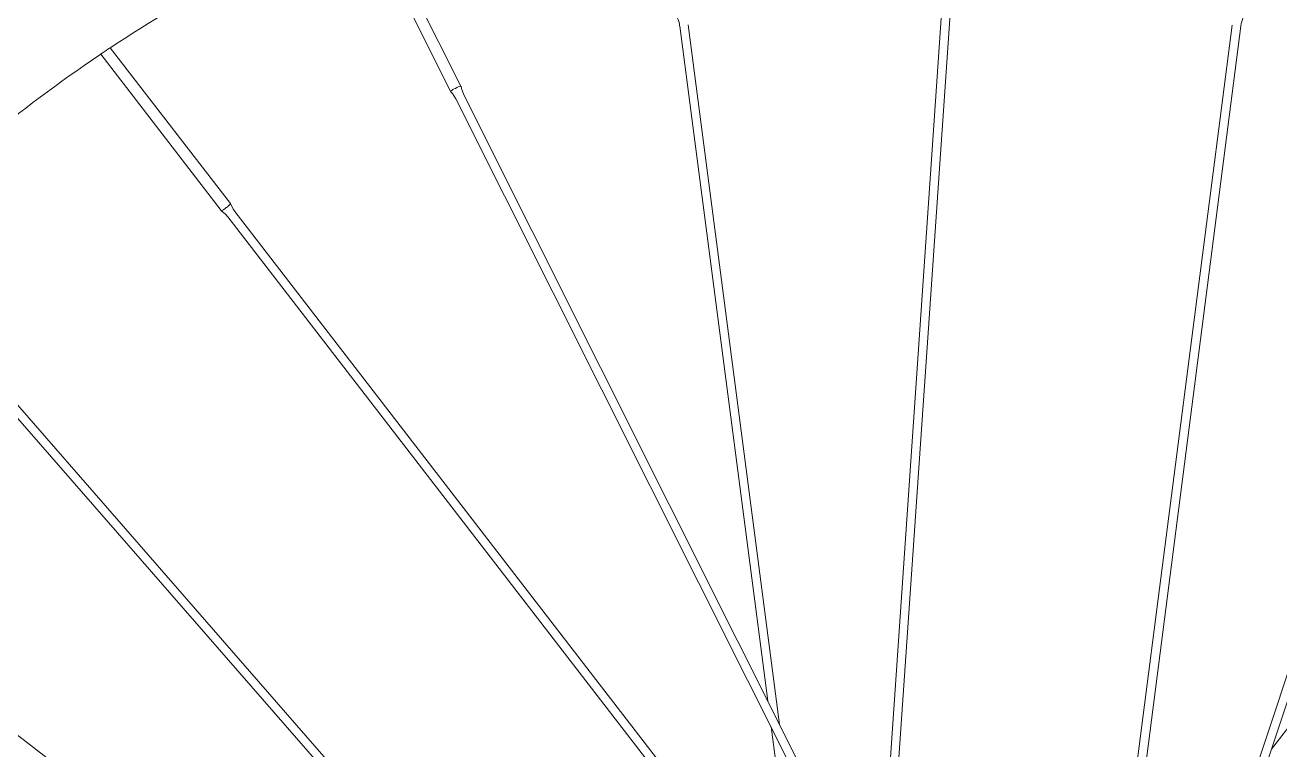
# Model space of a CAD drawing. Header units: millimetres. Extents: x -752 to 12520, y -224 to 3430.
# Drawn here: x 8055.4 to 8276.5, y 2853.9 to 2981.6 of the extents above; entities that cross this region are included whole.
import ezdxf

# ---------------------------------------------------------------- set-up
doc = ezdxf.new("R2010")
doc.units = ezdxf.units.MM
doc.layers.add('ZANO_R', color=7, linetype='Continuous', lineweight=0)

msp = doc.modelspace()

# ---------------------------------------------------------------- linework, layer by layer
at = {"layer": 'ZANO_R'}
for p, q in [((8132.17, 2970.85), (8116.47, 3002.14)), ((8114.61, 3001.32), (8130.36, 2969.94)), ((8217.06, 2986.29), (8205.87, 2823.42)), ((8207.21, 2820.75), (8218.58, 2986.18)), ((8188.35, 2858.34), (8172.26, 2981.65)), ((8268.11, 2981.61), (8245.4, 2805.21)), ((8170.75, 2981.45), (8186.27, 2862.48)), ((8246.91, 2805.02), (8269.62, 2981.41)), ((8091.55, 2950.17), (8070.37, 2977.59)), ((8068.68, 2976.46), (8089.94, 2948.92)), ((8131.29, 2968.64), (8210.68, 2810.43)), ((8212.05, 2811.11), (8132.66, 2969.32)), ((8311.24, 2967.9), (8255.51, 2799.89)), ((8256.95, 2799.41), (8312.69, 2967.42)), ((8200.98, 2807.97), (8092.3, 2948.77)), ((8348.2, 2949.06), (8275.05, 2853.96)), ((8091.1, 2947.83), (8199.77, 2807.04)), ((8161.78, 2791.03), (8052.84, 2916.04)), ((8051.69, 2915.04), (8158.94, 2791.97)), ((8121.86, 2804.27), (8023.29, 2880.09)), ((8186.87, 2857.89), (8191.84, 2819.82))]:
    msp.add_line(p, q, dxfattribs=at)
at = {"layer": 'ZANO_R', "flags": 128}
for points in [[(8269.66, 2981.41), (8269.71, 2981.92), (8270.08, 2982.93)], [(8068.38, 2976.26), (8068.38, 2976.25), (8068.47, 2976.32), (8068.66, 2976.47), (8068.94, 2976.67), (8069.28, 2976.9), (8069.63, 2977.14), (8069.96, 2977.35), (8070.24, 2977.52), (8070.42, 2977.62), (8070.48, 2977.66), (8070.48, 2977.66)], [(8132.66, 2969.32), (8132.25, 2970.46), (8132.2, 2970.85)], [(8130.34, 2969.91), (8130.7, 2969.56), (8131.28, 2968.63)], [(8089.93, 2948.9), (8090.62, 2948.37), (8091.07, 2947.81)], [(8092.33, 2948.79), (8092.01, 2949.19), (8091.56, 2950.16)]]:
    msp.add_lwpolyline(points, dxfattribs=at)
at = {"layer": 'ZANO_R'}
for centre, radius, start, end in [((8220.37, 2751.05), 322.1, 19.4696, 264.4729), ((8220.37, 2751.05), 285.75, 19.8219, 180), ((8220.37, 2751.05), 271.7, 112.9088, 123.4823), ((8167.82, 2981.46), 2.89, 359.8766, 31.4113), ((8220.37, 2751.05), 271.7, 124.0146, 134.7357), ((8132.27, 2967.73), 2.92, 110.8456, 130.9209), ((8132.55, 2968.6), 2.27, 99.4372, 125.3196), ((8089.42, 2950.85), 1.99, 285.0211, 314.8487), ((8089.82, 2951.15), 1.99, 300.473, 330.3113)]:
    msp.add_arc(centre, radius, start, end, dxfattribs=at)

doc.saveas('drawing.dxf')
